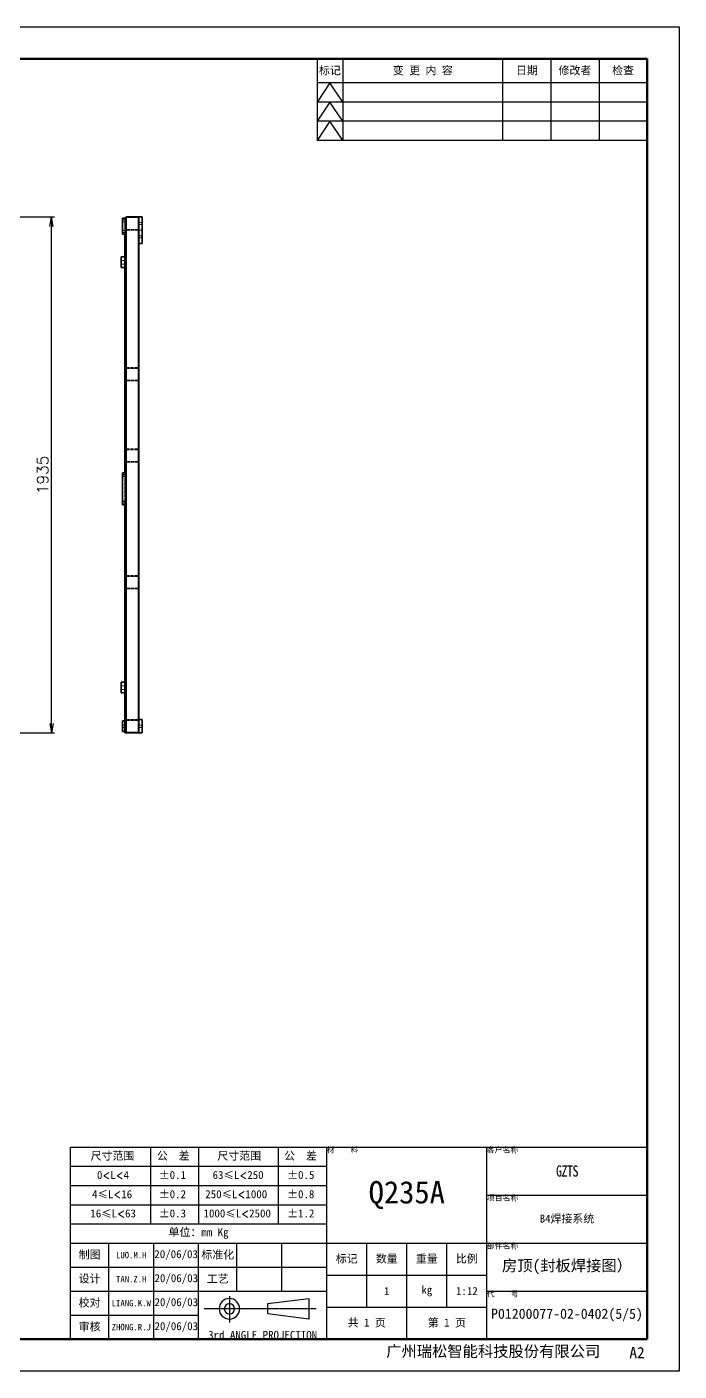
# Model space of a CAD drawing. Header units: millimetres. Extents: x -73083 to 81340, y -6859 to 6812.
# Drawn here: x 23629 to 26072, y -6850 to -1810 of the extents above; entities that cross this region are included whole.
import ezdxf

# ---------------------------------------------------------------- set-up
doc = ezdxf.new("R2010")
doc.units = ezdxf.units.MM
for name, pattern in [('AM_ISO02W050', [7.5, 6, -1.5]), ('CENTER-HOKUTO', [23, 20, -1, 1, -1]), ('DASHED', [15, 12, -3])]:
    doc.linetypes.add(name, pattern=pattern)
doc.layers.add('A3', color=7, linetype='Continuous', plot=False)
for name, color, linetype, lineweight in [('AM_HID', 1, 'AM_ISO02W050', 25), ('AM_VIS', 7, 'Continuous', 50), ('SOLID LINE', 7, 'Continuous', 30)]:
    doc.layers.add(name, color=color, linetype=linetype, lineweight=lineweight)
doc.layers.add('title_frame', color=7, linetype='Continuous')
doc.layers.add('word_dim', color=253, linetype='Continuous')
doc.styles.get("Standard").update_dxf_attribs({"font": 'romans.shx', "bigfont": 'bigfont.shx'})
doc.dimstyles.new('STANDARD1-12', dxfattribs={"dimscale": 12, "dimtxt": 3.5, "dimasz": 3, "dimexe": 1, "dimexo": 0, "dimgap": 1, "dimtad": 3, "dimdec": 1, "dimdsep": 46, "dimtxsty": 'Standard', "dimblk1": 'OPEN', "dimblk2": 'OPEN', "dimsah": 1, "dimcen": 0, "dimclrd": 256, "dimclre": 256, "dimclrt": 3, "dimadec": 0, "dimazin": 0, "dimtfac": 1, "dimtdec": 1, "dimtmove": 0, "dimatfit": 3, "dimldrblk": 'OPEN', "dimfxl": 0, "dimtolj": 1, "dimtzin": 0, "dimarcsym": 0})

# ---------------------------------------------------------------- blocks, each defined once
blk = doc.blocks.new('_Open')
at = {"color": 0, "lineweight": -2}
for p, q in [((-1, 0.17), (0, 0)), ((-1, -0.17), (0, 0)), ((0, 0), (-1, 0))]:
    blk.add_line(p, q, dxfattribs=at)
blk = doc.blocks.new('*D2471')
at = {"layer": 'DEFPOINTS', "color": 0, "linetype": 'Continuous', "ltscale": 2}
for p in [(23562.3, -2522.4), (23721.2, -2522.4), (23560.8, -4457.5)]:
    blk.add_point(p, dxfattribs=at)
at = {"layer": 'word_dim', "linetype": 'Continuous', "lineweight": -2, "ltscale": 2}
for p, q in [((23562.3, -2522.4), (23733.2, -2522.4)), ((23721.2, -4421.5), (23721.2, -2558.4)), ((23560.8, -4457.5), (23733.2, -4457.5))]:
    blk.add_line(p, q, dxfattribs=at)
at = {"layer": 'word_dim', "linetype": 'Continuous', "lineweight": -2, "ltscale": 2, "xscale": 36, "yscale": 36, "zscale": 36}
for p, rotation in [((23721.2, -2522.4), 90), ((23721.2, -4457.5), 270)]:
    blk.add_blockref('_Open', p, dxfattribs=dict(at, rotation=rotation))
at = {"layer": 'word_dim', "color": 3, "linetype": 'Continuous', "ltscale": 2, "insert": (23688.2, -3490), "char_height": 42, "attachment_point": 5, "rotation": 90}
blk.add_mtext('\\A1;1935', dxfattribs=at)

msp = doc.modelspace()

# ---------------------------------------------------------------- linework, layer by layer
at = {"layer": 'A3', "linetype": 'Continuous'}
msp.add_lwpolyline([(18944.1982, -1810.23226), (26072.1982, -1810.23226), (26072.1982, -6850.23226), (18944.1982, -6850.23226)], close=True, dxfattribs=at)
at = {"layer": 'AM_HID', "linetype": 'DASHED', "lineweight": 13, "ltscale": 0.3}
for p, q in [((23986.94733, -2534.13194), (23998.94733, -2534.13194)), ((23986.94733, -2540.77891), (23998.94733, -2540.77891)), ((23986.94807, -2534.13242), (23998.94807, -2534.13242)), ((23986.94807, -2540.7794), (23998.94807, -2540.7794)), ((23986.95441, -2534.13633), (23998.95441, -2534.13682)), ((23986.95441, -2540.7833), (23998.95441, -2540.78379)), ((23986.95466, -2534.13682), (23998.95466, -2534.13682)), ((23986.95466, -2540.78379), (23998.95466, -2540.78379)), ((23986.96003, -2534.14072), (23998.96003, -2534.14072)), ((23986.96003, -2540.7877), (23998.96003, -2540.7877)), ((23986.96052, -2534.14121), (23998.96052, -2534.14121)), ((23986.96052, -2540.78819), (23998.96052, -2540.78819)), ((23986.97907, -2534.14463), (23998.97907, -2534.14463)), ((23986.97907, -2540.7916), (23998.97907, -2540.7916)), ((23986.97956, -2534.14512), (23998.97956, -2534.14512)), ((23986.97956, -2540.79209), (23998.97956, -2540.79209)), ((23986.98347, -2534.14658), (23998.98347, -2534.14658)), ((23986.98347, -2540.79356), (23998.98347, -2540.79356)), ((23986.98395, -2534.14707), (23998.98395, -2534.14707)), ((23986.98395, -2540.79404), (23998.98395, -2540.79404)), ((24060.91706, -2543.27451), (24048.91706, -2543.27451)), ((24060.9173, -2543.27451), (24048.9173, -2543.27451)), ((24060.9173, -2551.65049), (24048.9173, -2551.65049)), ((24060.9173, -2551.65049), (24048.9173, -2551.65049)), ((24048.92243, -2543.25156), (24060.92243, -2543.25156)), ((24048.92243, -2551.62754), (24060.92243, -2551.62754)), ((24048.92267, -2543.25205), (24060.92267, -2543.25205)), ((24048.92267, -2551.62803), (24060.92267, -2551.62803)), ((24048.93268, -2543.27061), (24060.93268, -2543.27061)), ((24048.93268, -2551.64658), (24060.93268, -2551.64658)), ((24048.93293, -2543.27061), (24060.93293, -2543.27061)), ((24048.93293, -2551.64658), (24060.93293, -2551.64658)), ((24048.95417, -2543.26231), (24060.95417, -2543.26231)), ((24048.95417, -2551.63828), (24060.95417, -2551.63828)), ((24048.95441, -2543.26279), (24060.95441, -2543.26279)), ((24048.95441, -2551.63877), (24060.95441, -2551.63877)), ((23986.94733, -2574.13194), (23998.94733, -2574.13194)), ((23986.94733, -2580.77891), (23998.94733, -2580.77891)), ((23986.94782, -2574.13242), (23998.94782, -2574.13242)), ((23986.94782, -2580.7794), (23998.94782, -2580.7794)), ((23986.95417, -2574.13633), (23998.95417, -2574.13682)), ((23986.95417, -2580.7833), (23998.95417, -2580.78379)), ((23986.95417, -2580.78379), (23998.95417, -2580.78379)), ((23986.95441, -2574.13682), (23998.95441, -2574.13682)), ((23986.95954, -2574.14072), (23998.95954, -2574.14072)), ((23986.95954, -2580.7877), (23998.95954, -2580.7877)), ((23986.96027, -2574.14121), (23998.96027, -2574.14121)), ((23986.96027, -2580.78819), (23998.96027, -2580.78819)), ((23986.97858, -2574.14463), (23998.97858, -2574.14463)), ((23986.97858, -2580.7916), (23998.97858, -2580.7916)), ((23986.97932, -2574.14512), (23998.97932, -2574.14512)), ((23986.97932, -2580.79209), (23998.97932, -2580.79209)), ((23986.98298, -2574.14658), (23998.98298, -2574.14658)), ((23986.98298, -2580.79356), (23998.98298, -2580.79356)), ((23986.98371, -2574.14707), (23998.98371, -2574.14707)), ((23986.98371, -2580.79404), (23998.98371, -2580.79404)), ((24048.92243, -2593.25156), (24060.92243, -2593.25156)), ((24048.92243, -2601.62754), (24060.92243, -2601.62754)), ((24048.92267, -2593.25205), (24060.92267, -2593.25205)), ((24048.92267, -2601.62803), (24060.92267, -2601.62803)), ((24048.95417, -2593.26231), (24060.95417, -2593.26231)), ((24048.95417, -2601.63828), (24060.95417, -2601.63828)), ((24048.95441, -2593.26279), (24060.95441, -2593.26279)), ((24048.95441, -2601.63877), (24060.95441, -2601.63877)), ((23986.94147, -3489.1085), (23998.94147, -3489.1085)), ((23986.94147, -3495.75571), (23998.94147, -3495.75571)), ((23986.94196, -3489.10899), (23998.94196, -3489.10899)), ((23986.94196, -3495.75596), (23998.94196, -3495.75596)), ((23986.97761, -3482.4708), (23998.97761, -3482.47105)), ((23986.97761, -3489.14732), (23998.97761, -3489.14756)), ((23986.97761, -3495.79429), (23998.97761, -3495.79453)), ((23986.97809, -3489.14756), (23998.97809, -3489.14756)), ((23986.97809, -3495.79453), (23998.97809, -3495.79453)), ((23986.94147, -3589.1085), (23998.94147, -3589.1085)), ((23986.94147, -3595.75571), (23998.94147, -3595.75571)), ((23986.94196, -3589.10899), (23998.94196, -3589.10899)), ((23986.94196, -3595.75596), (23998.94196, -3595.75596)), ((23986.97712, -3589.14732), (23998.97712, -3589.14756)), ((23986.97712, -3595.79429), (23998.97712, -3595.79453)), ((23986.97736, -3589.14756), (23998.97736, -3589.14756)), ((23986.97736, -3595.79453), (23998.97736, -3595.79453)), ((23986.91071, -4428.26206), (23998.91071, -4428.26206)), ((23986.9112, -4428.26231), (23998.9112, -4428.26231)), ((23986.91584, -4428.26426), (23998.91584, -4428.26426)), ((23986.91633, -4428.2645), (23998.91633, -4428.2645)), ((23986.92121, -4428.26694), (23998.92121, -4428.26694)), ((23986.9217, -4428.26719), (23998.9217, -4428.26719)), ((24060.91633, -4428.26963), (24048.91633, -4428.26963)), ((24060.91706, -4428.26402), (24048.91706, -4428.26402)), ((24060.91706, -4428.26402), (24048.91706, -4428.26402)), ((24060.91999, -4428.275), (24048.91999, -4428.275)), ((24060.93659, -4428.26743), (24048.93659, -4428.26743)), ((24060.93659, -4428.26743), (24048.93659, -4428.26743)), ((23986.91071, -4436.63804), (23998.91071, -4436.63804)), ((23986.9112, -4436.63828), (23998.9112, -4436.63828)), ((23986.91584, -4436.64048), (23998.91584, -4436.64048)), ((23986.91633, -4436.64072), (23998.91633, -4436.64072)), ((23986.92121, -4436.64292), (23998.92121, -4436.64292)), ((23986.9217, -4436.64317), (23998.9217, -4436.64317)), ((24060.91608, -4436.64561), (24048.91608, -4436.64561)), ((24060.91706, -4436.63999), (24048.91706, -4436.63999)), ((24060.91706, -4436.63999), (24048.91706, -4436.64024)), ((24060.91999, -4436.65098), (24048.91999, -4436.65098)), ((24060.93659, -4436.64341), (24048.93659, -4436.64341)), ((24060.93659, -4436.64341), (24048.93659, -4436.64341))]:
    msp.add_line(p, q, dxfattribs=at)
at = {"layer": 'AM_HID', "linetype": 'DASHED', "lineweight": 13}
for p, q in [((23986.97858, -2587.46787), (23986.97907, -2527.46787)), ((23995.93024, -2587.45567), (23995.93024, -2527.4625)), ((23998.92194, -2527.45567), (23998.92219, -2568.43955)), ((23998.93024, -2587.45567), (23998.93024, -2527.4625)), ((23998.94709, -2587.45567), (23998.94733, -2527.45567)), ((23998.97858, -2587.46787), (23998.97907, -2527.46787)), ((24001.92194, -2526.43955), (24001.92219, -2568.43955)), ((24001.93122, -4454.45396), (24001.94343, -2525.45371)), ((24001.9361, -4457.46568), (24001.94831, -2522.46543)), ((24045.94343, -2525.4542), (24001.94343, -2525.45371)), ((24045.94343, -2569.4542), (24001.94343, -2569.4542)), ((24045.94782, -2569.46592), (24001.94782, -2569.46543)), ((24045.94831, -2522.46592), (24001.94831, -2522.46543)), ((24045.94831, -2525.46592), (24001.94831, -2525.46543)), ((24002.92194, -2525.43955), (24044.92194, -2525.43955)), ((24002.92219, -2569.43955), (24044.92219, -2569.43955)), ((24045.92194, -2526.43955), (24045.92219, -2568.43955)), ((24045.93122, -4454.4542), (24045.94343, -2525.4542)), ((24045.9361, -4457.46592), (24045.94831, -2522.46592)), ((24048.91706, -2525.07432), (24048.91706, -2572.4625)), ((24048.92194, -2526.43955), (24048.92219, -2568.43955)), ((24048.94343, -2525.4542), (24048.94269, -2622.44639)), ((24048.95417, -2622.45029), (24048.95417, -2522.45029)), ((24060.91706, -2522.4625), (24060.91706, -2572.4625)), ((23998.91462, -2572.45567), (23998.91462, -4407.45591)), ((24001.91462, -2572.45567), (24001.91462, -4407.45591)), ((24045.91462, -2572.45567), (24001.91462, -2572.45567)), ((24001.91462, -4407.45591), (24001.91462, -2572.45567)), ((24001.91462, -2572.45615), (24001.91462, -4407.45591)), ((24001.92145, -2572.46104), (24001.92145, -4407.46079)), ((24001.9217, -2572.46104), (24001.9217, -4407.46104)), ((24001.94343, -2572.4542), (24001.93171, -4407.45396)), ((24001.9361, -4407.46543), (24001.94758, -2572.46543)), ((24001.9444, -2572.45957), (24001.94269, -3087.45933)), ((24001.9444, -2572.45957), (24001.94294, -3087.45957)), ((24045.94343, -2572.4542), (24001.94343, -2572.4542)), ((24045.94758, -2572.46592), (24001.94758, -2572.46543)), ((24002.92219, -2572.43955), (24044.92219, -2572.43955)), ((24045.91462, -2572.45567), (24045.91462, -4407.45591)), ((24045.91462, -4407.45591), (24045.91462, -2572.45567)), ((24045.91462, -2572.45615), (24045.91462, -4407.45591)), ((24045.92145, -2572.46104), (24045.92145, -4407.46079)), ((24045.9217, -2572.46104), (24045.9217, -4407.46104)), ((24045.94343, -2572.4542), (24045.93171, -4407.45444)), ((24045.9361, -4407.46568), (24045.94758, -2572.46592)), ((24045.9444, -2572.45957), (24045.94269, -3087.45689)), ((24045.9444, -2572.46006), (24045.94294, -3087.45713)), ((24048.91462, -2572.45567), (24048.91462, -4407.45591)), ((23982.93342, -2672.46201), (23982.93317, -2712.46201)), ((23998.92316, -2672.45762), (23998.92292, -2712.45762)), ((24001.93171, -3087.45786), (24045.93171, -3087.45786)), ((24045.93171, -3090.45786), (24001.93171, -3090.45786)), ((24001.94269, -3087.45933), (24045.94269, -3087.45689)), ((24045.93171, -3134.45786), (24001.93171, -3134.45786)), ((24045.93171, -3137.45786), (24001.93171, -3137.45786)), ((24001.93268, -3392.4625), (24045.93268, -3392.4625)), ((24001.93268, -3395.4625), (24045.93268, -3395.4625)), ((24045.93268, -3439.4625), (24001.93268, -3439.4625)), ((24045.93268, -3442.4625), (24001.93268, -3442.4625)), ((23986.97761, -3482.4708), (23986.97712, -3602.43467)), ((23995.93, -3602.43198), (23995.93, -3482.43198)), ((23998.93, -3602.43198), (23998.93, -3482.43198)), ((23998.94147, -3482.43198), (23998.94147, -3602.43198)), ((23998.97761, -3482.47105), (23998.97712, -3602.47105)), ((24001.9322, -3867.45786), (24045.9322, -3867.45786)), ((24045.9322, -3870.45786), (24001.9322, -3870.45786)), ((24045.93195, -3914.45786), (24001.93195, -3914.45786)), ((24045.93195, -3917.45786), (24001.93195, -3917.45786)), ((24001.94001, -3917.45933), (24001.93854, -4407.45933)), ((24001.9405, -3917.45957), (24001.93879, -4407.45982)), ((24045.94001, -3917.45689), (24001.94001, -3917.45933)), ((24045.94001, -3917.45689), (24045.93854, -4407.45957)), ((24045.9405, -3917.45713), (24045.93879, -4407.46006)), ((23982.92292, -4267.46226), (23982.92267, -4307.46226)), ((23998.91267, -4267.45762), (23998.91218, -4307.45762)), ((23998.91071, -4412.44981), (23998.91071, -4452.44981)), ((23998.92609, -4454.45396), (23998.92658, -4410.4542)), ((24045.91462, -4407.45591), (24001.91462, -4407.45591)), ((24001.92609, -4454.4542), (24001.92658, -4410.4542)), ((24045.92658, -4407.45444), (24001.92658, -4407.4542)), ((24045.92658, -4410.45444), (24001.92658, -4410.4542)), ((24045.93171, -4407.45444), (24001.93171, -4407.45396)), ((24045.93171, -4410.45444), (24001.93171, -4410.45396)), ((24045.9361, -4407.46568), (24001.9361, -4407.46543)), ((24045.9361, -4410.46568), (24001.9361, -4410.46543)), ((24045.92609, -4454.45444), (24045.92658, -4410.45444)), ((24048.91633, -4407.45762), (24048.91608, -4454.74961)), ((24048.92609, -4454.45444), (24048.92658, -4410.45444)), ((24060.91633, -4407.45762), (24060.91608, -4457.45762)), ((24045.92609, -4454.45444), (24001.92609, -4454.4542)), ((24045.93122, -4454.4542), (24001.93122, -4454.45396)), ((24045.9361, -4454.46592), (24001.9361, -4454.46568))]:
    msp.add_line(p, q, dxfattribs=at)
at = {"layer": 'AM_HID', "linetype": 'DASHED', "lineweight": 13, "ltscale": 0.000876274}
for p, q in [((23998.95515, -2526.45078), (23998.92194, -2526.43955)), ((24001.95515, -2526.45078), (24001.92194, -2526.43955)), ((24044.95515, -2522.45078), (24044.92194, -2522.43955)), ((24044.95515, -2525.45078), (24044.92194, -2525.43955)), ((24045.95515, -2526.45078), (24045.92194, -2526.43955)), ((24048.95515, -2526.45078), (24048.92194, -2526.43955))]:
    msp.add_line(p, q, dxfattribs=at)
at = {"layer": 'AM_HID', "linetype": 'DASHED', "lineweight": 13, "ltscale": 0.000858949}
for p, q in [((23998.95466, -2568.45078), (23998.92219, -2568.43955)), ((24001.95466, -2568.45078), (24001.92219, -2568.43955)), ((24045.95466, -2568.45078), (24045.92219, -2568.43955)), ((24048.95466, -2568.45078), (24048.92219, -2568.43955))]:
    msp.add_line(p, q, dxfattribs=at)
at = {"layer": 'AM_HID', "linetype": 'DASHED', "lineweight": 13, "ltscale": 0.000476074}
for p, q in [((23998.96003, -2527.46787), (23998.97907, -2527.46787)), ((23998.95954, -2587.46787), (23998.97858, -2587.46787))]:
    msp.add_line(p, q, dxfattribs=at)
at = {"layer": 'AM_HID', "linetype": 'DASHED', "lineweight": 13, "ltscale": 0.000354004}
msp.add_line((24048.93122, -2522.4625), (24048.91706, -2522.4625), dxfattribs=at)
at = {"layer": 'AM_HID', "linetype": 'DASHED', "lineweight": 13, "ltscale": 0.299707}
for p, q in [((24048.93268, -2522.4586), (24060.92097, -2522.4586)), ((24048.93268, -2572.4586), (24060.92097, -2572.4586))]:
    msp.add_line(p, q, dxfattribs=at)
at = {"layer": 'AM_HID', "linetype": 'DASHED', "lineweight": 13, "ltscale": 0.074902}
msp.add_line((24048.93268, -2525.45469), (24048.93268, -2522.4586), dxfattribs=at)
at = {"layer": 'AM_HID', "linetype": 'DASHED', "lineweight": 13, "ltscale": 0.075}
for p, q in [((23998.91462, -2572.45567), (24001.91462, -2572.45567)), ((24045.91462, -2572.45567), (24048.91462, -2572.45567)), ((23995.9361, -2665.23154), (23998.9361, -2665.23154)), ((23995.9361, -2715.23154), (23998.9361, -2715.23154)), ((23995.94636, -2717.4625), (23998.94636, -2717.4625)), ((23995.9361, -3113.95786), (23998.9361, -3113.95786)), ((23995.9361, -3120.95786), (23998.9361, -3120.95786)), ((23995.93952, -3113.95933), (23998.93952, -3113.95933)), ((23995.93952, -3120.95933), (23998.93952, -3120.95933)), ((23995.94294, -3113.96104), (23998.94294, -3113.96104)), ((23995.94294, -3120.96104), (23998.94294, -3120.96104)), ((23995.94636, -3113.96275), (23998.94636, -3113.96275)), ((23995.94636, -3120.96275), (23998.94636, -3120.96275)), ((24001.94269, -3087.45933), (23998.94269, -3087.45933)), ((23998.93635, -3142.45786), (23995.93635, -3142.45786)), ((23995.9361, -3498.95786), (23998.9361, -3498.95786)), ((23995.9361, -3505.95786), (23998.9361, -3505.95786)), ((23995.94636, -3498.96275), (23998.94636, -3498.96275)), ((23995.94636, -3505.96275), (23998.94636, -3505.96275)), ((23998.93635, -3862.45786), (23995.93635, -3862.45786)), ((23995.93635, -3883.95786), (23998.93635, -3883.95786)), ((23995.93635, -3890.95786), (23998.93635, -3890.95786)), ((23995.93952, -3883.95933), (23998.93952, -3883.95933)), ((23995.93952, -3890.95933), (23998.93952, -3890.95933)), ((23995.94294, -3883.96104), (23998.94294, -3883.96104)), ((23995.94294, -3890.96104), (23998.94294, -3890.96104)), ((23995.94636, -3883.96275), (23998.94636, -3883.96275)), ((23995.94636, -3890.96275), (23998.94636, -3890.96275)), ((24001.94001, -3917.45933), (23998.94001, -3917.45933)), ((23995.9361, -4262.45737), (23998.9361, -4262.45737)), ((23995.9361, -4312.45737), (23998.9361, -4312.45737)), ((23995.93561, -4407.46519), (23998.93561, -4407.46519)), ((24045.91462, -4407.45591), (24048.91462, -4407.45591))]:
    msp.add_line(p, q, dxfattribs=at)
at = {"layer": 'AM_HID', "linetype": 'DASHED', "lineweight": 13, "ltscale": 0.00045166}
msp.add_line((24048.91462, -2572.45957), (24048.93268, -2572.45957), dxfattribs=at)
at = {"layer": 'AM_HID', "linetype": 'DASHED', "lineweight": 13, "ltscale": 0.000280762}
for p, q in [((23998.93513, -2665.23643), (23998.94636, -2665.23643)), ((23998.93317, -2712.4625), (23998.92194, -2712.4625)), ((23998.92292, -4267.4625), (23998.91169, -4267.4625)), ((23998.93513, -4262.46226), (23998.94636, -4262.46226)), ((23998.93513, -4312.46226), (23998.94636, -4312.46226))]:
    msp.add_line(p, q, dxfattribs=at)
at = {"layer": 'AM_HID', "linetype": 'DASHED', "lineweight": 13, "ltscale": 0.4}
for p, q in [((23982.92292, -2699.37461), (23998.92292, -2699.3751)), ((23982.92316, -2685.53965), (23998.92316, -2685.54014)), ((23982.93366, -2685.54502), (23998.93366, -2685.54502)), ((23982.93366, -2699.37998), (23998.93366, -2699.37998)), ((23982.91267, -4280.53989), (23998.91267, -4280.54014)), ((23982.92316, -4280.54478), (23998.92316, -4280.54502)), ((23982.91267, -4294.37485), (23998.91267, -4294.3751)), ((23982.92292, -4294.37974), (23998.92292, -4294.37998))]:
    msp.add_line(p, q, dxfattribs=at)
at = {"layer": 'AM_HID', "linetype": 'DASHED', "lineweight": 13, "ltscale": 0.07486}
for p, q in [((23998.92316, -2672.45762), (23995.92878, -2672.45713)), ((24045.94001, -3917.45689), (24048.93439, -3917.45664))]:
    msp.add_line(p, q, dxfattribs=at)
at = {"layer": 'AM_HID', "linetype": 'DASHED', "lineweight": 13, "ltscale": 0.074854}
msp.add_line((23998.92292, -2712.45762), (23995.92878, -2712.45713), dxfattribs=at)
at = {"layer": 'AM_HID', "linetype": 'DASHED', "lineweight": 13, "ltscale": 0.000286865}
for p, q in [((23998.93342, -2672.4625), (23998.92194, -2672.4625)), ((23998.92267, -4307.4625), (23998.9112, -4307.4625))]:
    msp.add_line(p, q, dxfattribs=at)
at = {"layer": 'AM_HID', "linetype": 'DASHED', "lineweight": 13, "ltscale": 0.074915}
msp.add_line((24045.94269, -3087.45689), (24048.93928, -3087.45664), dxfattribs=at)
at = {"layer": 'AM_HID', "linetype": 'DASHED', "lineweight": 13, "ltscale": 0.000634766}
for p, q in [((23998.92731, -3477.47324), (23998.9527, -3477.47324)), ((23998.92731, -3607.47324), (23998.9527, -3607.47324))]:
    msp.add_line(p, q, dxfattribs=at)
at = {"layer": 'AM_HID', "linetype": 'DASHED', "lineweight": 13, "ltscale": 0.076245}
msp.add_line((23995.92731, -3602.47105), (23998.97712, -3602.47105), dxfattribs=at)
at = {"layer": 'AM_HID', "linetype": 'DASHED', "lineweight": 13, "ltscale": 0.074597}
msp.add_line((23998.91267, -4267.45762), (23995.92878, -4267.45737), dxfattribs=at)
at = {"layer": 'AM_HID', "linetype": 'DASHED', "lineweight": 13, "ltscale": 0.074585}
msp.add_line((23998.91218, -4307.45762), (23995.92878, -4307.45737), dxfattribs=at)
at = {"layer": 'AM_HID', "linetype": 'DASHED', "lineweight": 13, "ltscale": 0.074548}
for p, q in [((23998.91071, -4412.44981), (23995.92878, -4412.44981)), ((23998.91071, -4452.44981), (23995.92878, -4452.44981))]:
    msp.add_line(p, q, dxfattribs=at)
at = {"layer": 'AM_HID', "linetype": 'DASHED', "lineweight": 13, "ltscale": 0.000378418}
msp.add_line((23998.91462, -4407.45591), (23998.92976, -4407.45591), dxfattribs=at)
at = {"layer": 'AM_HID', "linetype": 'DASHED', "lineweight": 13, "ltscale": 0.003315}
msp.add_line((23998.92951, -4410.32163), (23998.92658, -4410.4542), dxfattribs=at)
at = {"layer": 'AM_HID', "linetype": 'DASHED', "lineweight": 13, "ltscale": 0.074573}
msp.add_line((23998.93171, -4407.45591), (24001.91462, -4407.45591), dxfattribs=at)
at = {"layer": 'AM_HID', "linetype": 'DASHED', "lineweight": 13, "ltscale": 0.000469971}
msp.add_line((24048.91633, -4407.45762), (24048.93513, -4407.45762), dxfattribs=at)
at = {"layer": 'AM_HID', "linetype": 'DASHED', "lineweight": 13, "ltscale": 0.00362}
msp.add_line((23998.92609, -4454.45396), (23998.92951, -4454.59873), dxfattribs=at)
at = {"layer": 'AM_HID', "linetype": 'DASHED', "lineweight": 13, "ltscale": 0.000652648}
msp.add_line((24045.92585, -4457.45444), (24045.94953, -4457.46543), dxfattribs=at)
at = {"layer": 'AM_HID', "linetype": 'DASHED', "lineweight": 13, "ltscale": 0.000647117}
msp.add_line((24045.94953, -4454.46543), (24045.92609, -4454.45444), dxfattribs=at)
at = {"layer": 'AM_HID', "linetype": 'DASHED', "lineweight": 13}
for centre, radius, start, end in [((24002.93854, -2568.44541), 4, 179.92164908, 269.76770959), ((24001.94343, -2569.4542), 3.00003, 179.99997769, 269.99947157), ((24001.94782, -2569.46543), 2.99998, 179.99939029, 269.99974478), ((24001.94831, -2525.46543), 3.00002, 89.99962001, 179.99913074), ((24002.93854, -2526.44541), 4, 95.10030966, 173.9965556), ((24002.93854, -2568.44541), 1, 179.69005102, 269.06546369), ((24002.93854, -2526.44541), 1, 90.94536899, 179.68356234), ((24044.93854, -2526.44541), 1, 0.32720155, 90.94525287), ((24044.93854, -2568.44541), 1, 269.06557981, 0.32019921), ((24044.93854, -2568.44541), 4, 269.76770959, 0.07911858), ((24044.93854, -2526.44541), 4, 0.08082785, 85.34160858), ((24045.94343, -2569.4542), 2.99999, 269.99973112, 0.00007892), ((24045.94782, -2569.46592), 3.00002, 269.99962184, 359.99913411), ((24045.94831, -2525.46592), 2.99997, 41.5219494, 89.99979077), ((24045.94831, -2525.46592), 2.99997, 359.99930002, 8.30829589), ((24045.94343, -2525.4542), 3.00002, 359.99998378, 6.81925788), ((24001.93171, -3090.45786), 3, 89.99981809, 179.99981376), ((24045.93171, -3090.45786), 3, 359.99981902, 89.99981809), ((24001.93171, -3134.45786), 3, 179.99981376, 269.99981991), ((24045.93171, -3134.45786), 3, 269.99981991, 359.99981902), ((24001.93268, -3395.4625), 3, 90.0000025, 176.63762582), ((24045.93268, -3395.4625), 3, 0.0000016, 90.0000025), ((24001.93268, -3439.4625), 3, 183.27087696, 270.00000433), ((24045.93268, -3439.4625), 3, 270.00000433, 0.0000016), ((24001.9322, -3870.45786), 3, 89.99981809, 179.99981376), ((24045.9322, -3870.45786), 3, 359.99981902, 89.99981809), ((24001.93195, -3914.45786), 3, 179.99981376, 269.99981991), ((24045.93195, -3914.45786), 3, 269.99981991, 359.99981902), ((24001.93171, -4410.4542), 3.00002, 89.99968832, 179.9990761), ((24001.9361, -4410.46543), 2.99998, 89.99966099, 180.00013159), ((24001.93806, -4410.45957), 3, 90.21781724, 176.64658703), ((24045.93806, -4410.45982), 3, 0.10345101, 90.21781724), ((24045.93171, -4410.4542), 2.99997, 359.99932926, 89.99981809), ((24045.9361, -4410.46568), 3.00003, 0.0000321, 89.99940145), ((24001.9361, -4454.46543), 3.00001, 179.99995037, 222.29901501), ((24045.9361, -4454.46592), 3.00002, 353.05529929, 359.99997922)]:
    msp.add_arc(centre, radius, start, end, dxfattribs=at)
at = {"layer": 'AM_VIS', "linetype": 'Continuous'}
for p, q in [((19244.1982, -1930.23226), (25952.1982, -1930.23226)), ((25952.1982, -1930.23226), (25952.1982, -6730.23226)), ((19244.1982, -6730.23226), (25952.1982, -6730.23226))]:
    msp.add_line(p, q, dxfattribs=at)
at = {"layer": 'AM_VIS', "lineweight": 35}
for p, q in [((23986.94709, -2587.45567), (23986.94733, -2527.45567)), ((23998.94343, -2525.45371), (23998.93122, -4454.45396)), ((24045.94343, -2522.4542), (24001.94343, -2522.45371)), ((24002.92194, -2522.43955), (24044.92194, -2522.43955)), ((24048.92194, -2622.44639), (24048.9217, -2522.44639)), ((24060.92194, -2622.44639), (24060.9217, -2522.44639)), ((24060.93268, -2572.4586), (24060.93268, -2522.4586)), ((24060.95417, -2622.45029), (24060.95417, -2522.45029)), ((23995.92951, -3477.46226), (23995.92951, -2592.4625)), ((23998.92951, -3477.46226), (23998.92951, -2592.4625)), ((24048.94269, -2622.44639), (24048.93122, -4454.4542)), ((23982.92316, -2672.45713), (23982.92292, -2712.45713)), ((23986.94147, -3482.43198), (23986.94147, -3602.43198)), ((23995.92976, -4457.46226), (23995.92951, -3607.46226)), ((23998.92976, -4457.46226), (23998.92951, -3607.46226)), ((23982.91267, -4267.45737), (23982.91218, -4307.45737)), ((23986.91071, -4412.44981), (23986.91071, -4452.44981)), ((24048.93561, -4407.45542), (24048.93586, -4457.45542)), ((24060.93561, -4407.45542), (24060.93586, -4457.45542)), ((24045.92585, -4457.45444), (24001.92585, -4457.4542)), ((24045.93122, -4457.4542), (24001.93122, -4457.45396)), ((24045.9361, -4457.46592), (24001.9361, -4457.46568))]:
    msp.add_line(p, q, dxfattribs=at)
at = {"layer": 'AM_VIS', "lineweight": 35, "ltscale": 0.3}
for p, q in [((23986.94733, -2527.45567), (23998.94733, -2527.45567)), ((24048.9217, -2522.44639), (24060.9217, -2522.44639)), ((23986.94709, -2587.45567), (23998.94709, -2587.45567)), ((24048.92194, -2622.44639), (24060.92194, -2622.44639)), ((23986.94147, -3482.43198), (23998.94147, -3482.43198)), ((23986.94147, -3602.43198), (23998.94147, -3602.43198)), ((24060.93561, -4407.45542), (24048.93561, -4407.45542)), ((24060.93586, -4457.45542), (24048.93586, -4457.45542))]:
    msp.add_line(p, q, dxfattribs=at)
at = {"layer": 'AM_VIS', "lineweight": 35, "ltscale": 0.025403}
msp.add_line((23998.92194, -2526.43955), (23998.92194, -2527.45567), dxfattribs=at)
at = {"layer": 'AM_VIS', "lineweight": 13}
for p, q in [((24001.94343, -2522.45371), (24001.93122, -4457.45396)), ((24045.94343, -2522.4542), (24045.93122, -4457.4542))]:
    msp.add_line(p, q, dxfattribs=at)
at = {"layer": 'AM_VIS', "lineweight": 35, "ltscale": 0.065295}
msp.add_line((24048.91706, -2522.4625), (24048.91706, -2525.07432), dxfattribs=at)
at = {"layer": 'AM_VIS', "lineweight": 35, "ltscale": 0.000292969}
for p, q in [((24060.92097, -2522.4586), (24060.93268, -2522.4586)), ((24060.92097, -2572.4586), (24060.93268, -2572.4586))]:
    msp.add_line(p, q, dxfattribs=at)
at = {"layer": 'AM_VIS', "lineweight": 35, "ltscale": 0.00057373}
msp.add_line((24060.93122, -2522.45029), (24060.95417, -2522.45029), dxfattribs=at)
at = {"layer": 'AM_VIS', "lineweight": 35, "ltscale": 0.075}
for p, q in [((23995.92951, -2592.4625), (23998.92951, -2592.4625)), ((23995.92951, -3477.46226), (23998.92951, -3477.46226)), ((23995.92951, -3607.46226), (23998.92951, -3607.46226)), ((23998.92976, -4457.46226), (23995.92976, -4457.46226))]:
    msp.add_line(p, q, dxfattribs=at)
at = {"layer": 'AM_VIS', "lineweight": 35, "ltscale": 0.125171}
for p, q in [((23995.93024, -2592.4625), (23995.93024, -2587.45567)), ((23998.93024, -2592.4625), (23998.93024, -2587.45567))]:
    msp.add_line(p, q, dxfattribs=at)
at = {"layer": 'AM_VIS', "lineweight": 35, "ltscale": 0.000854492}
msp.add_line((24060.91999, -2622.45029), (24060.95417, -2622.45029), dxfattribs=at)
at = {"layer": 'AM_VIS', "lineweight": 35, "ltscale": 0.325146}
msp.add_line((23995.92878, -2712.45713), (23982.92292, -2712.45713), dxfattribs=at)
at = {"layer": 'AM_VIS', "lineweight": 35, "ltscale": 0.32514}
msp.add_line((23995.92878, -2672.45713), (23982.92316, -2672.45713), dxfattribs=at)
at = {"layer": 'AM_VIS', "lineweight": 35, "ltscale": 8.54492e-05}
msp.add_line((24048.93928, -3087.45664), (24048.94269, -3087.45664), dxfattribs=at)
at = {"layer": 'AM_VIS', "lineweight": 35, "ltscale": 0.124237}
for p, q in [((23995.93, -3482.43198), (23995.93, -3477.4625)), ((23998.93, -3482.43198), (23998.93, -3477.4625))]:
    msp.add_line(p, q, dxfattribs=at)
at = {"layer": 'AM_VIS', "lineweight": 35, "ltscale": 0.00090332}
msp.add_line((23986.97712, -3602.43467), (23986.97712, -3602.4708), dxfattribs=at)
at = {"layer": 'AM_VIS', "lineweight": 35, "ltscale": 0.223755}
msp.add_line((23986.97712, -3602.4708), (23995.92731, -3602.47105), dxfattribs=at)
at = {"layer": 'AM_VIS', "lineweight": 35, "ltscale": 0.125763}
for p, q in [((23995.93, -3607.4625), (23995.93, -3602.43198)), ((23998.93, -3607.4625), (23998.93, -3602.43198))]:
    msp.add_line(p, q, dxfattribs=at)
at = {"layer": 'AM_VIS', "lineweight": 35, "ltscale": 0.000140381}
msp.add_line((24048.93439, -3917.45664), (24048.94001, -3917.45664), dxfattribs=at)
at = {"layer": 'AM_VIS', "lineweight": 35, "ltscale": 0.325403}
msp.add_line((23995.92878, -4267.45737), (23982.91267, -4267.45737), dxfattribs=at)
at = {"layer": 'AM_VIS', "lineweight": 35, "ltscale": 0.325415}
msp.add_line((23995.92878, -4307.45737), (23982.91218, -4307.45737), dxfattribs=at)
at = {"layer": 'AM_VIS', "lineweight": 35, "ltscale": 0.225452}
for p, q in [((23995.92878, -4412.44981), (23986.91071, -4412.44981)), ((23995.92878, -4452.44981), (23986.91071, -4452.44981))]:
    msp.add_line(p, q, dxfattribs=at)
at = {"layer": 'AM_VIS', "lineweight": 35, "ltscale": 0.0009534}
msp.add_line((23998.93146, -4410.28355), (23998.92951, -4410.32163), dxfattribs=at)
at = {"layer": 'AM_VIS', "lineweight": 35, "ltscale": 4.88281e-05}
msp.add_line((23998.92976, -4407.45591), (23998.93171, -4407.45591), dxfattribs=at)
at = {"layer": 'AM_VIS', "lineweight": 35, "ltscale": 0.0677}
msp.add_line((24048.91608, -4454.74961), (24048.91608, -4457.45762), dxfattribs=at)
at = {"layer": 'AM_VIS', "lineweight": 35, "ltscale": 0.000476074}
msp.add_line((24048.91608, -4457.45762), (24048.93513, -4457.45762), dxfattribs=at)
at = {"layer": 'AM_VIS', "lineweight": 35}
for centre, radius, start, end in [((24001.94343, -2525.45371), 2.99999, 89.99972247, 180.00007695), ((24002.93854, -2526.44541), 4, 90.23772041, 95.10030966), ((24044.93854, -2526.44541), 4, 85.34160858, 90.23772041), ((24045.94343, -2525.4542), 3.00002, 6.81921989, 89.99949024), ((24045.94831, -2525.46592), 2.99994, 8.30822162, 41.52224651), ((24001.93268, -3395.4625), 3, 176.63762582, 179.99999499), ((24001.93268, -3439.4625), 3, 179.99999499, 183.27087696), ((24001.93122, -4454.45396), 2.99997, 179.99933565, 269.99981308), ((24001.93781, -4454.45957), 3, 182.64643375, 269.77505205), ((24001.9361, -4454.46568), 3, 222.29863252, 269.99964233), ((24045.93781, -4454.45982), 3, 269.77505205, 0.10579934), ((24045.93122, -4454.4542), 3.00002, 269.99968331, 359.99907966), ((24045.9361, -4454.46592), 2.99998, 269.9996355, 353.05541498)]:
    msp.add_arc(centre, radius, start, end, dxfattribs=at)
msp.add_ellipse((24002.91755, -2526.43955), major_axis=(-0.13477, -3.99561), ratio=0.9994822215, start_param=4.6422565173, end_param=4.7461282732, dxfattribs=at)
at = {"layer": 'title_frame', "linetype": 'Continuous'}
for p, q in [((24716.1982, -1930.23226), (24716.1982, -2236.23226)), ((24812.1982, -1930.23226), (24812.1982, -2236.23226)), ((25412.1982, -2236.23226), (25412.1982, -1930.23226)), ((25592.1982, -1930.23226), (25592.1982, -2236.23226)), ((25772.1982, -1930.23226), (25772.1982, -2236.23226)), ((25952.1982, -2020.23226), (24716.1982, -2020.23226)), ((24764.1982, -2020.23226), (24716.1982, -2092.23226)), ((24812.1982, -2092.23226), (24764.1982, -2020.23226)), ((25952.1982, -2092.23226), (24716.1982, -2092.23226)), ((24764.1982, -2092.23226), (24716.1982, -2164.23226)), ((24812.1982, -2164.23226), (24764.1982, -2092.23226)), ((25952.1982, -2164.23226), (24716.1982, -2164.23226)), ((24764.1982, -2164.23226), (24716.1982, -2236.23226)), ((24812.1982, -2236.23226), (24764.1982, -2164.23226)), ((25952.1982, -2236.23226), (24716.1982, -2236.23226)), ((23792.1982, -6010.23226), (25952.1982, -6010.23226)), ((23792.1982, -6730.23226), (23792.1982, -6010.23226)), ((24092.1982, -6010.23226), (24092.1982, -6298.23226)), ((24272.1982, -6010.23226), (24272.1982, -6298.23226)), ((24572.1982, -6298.23226), (24572.1982, -6010.23226)), ((24752.1982, -6730.23226), (24752.1982, -6010.23226)), ((25352.1982, -6730.23226), (25352.1982, -6010.23226)), ((25952.1982, -6730.23226), (25952.1982, -6010.23226)), ((23792.1982, -6082.23226), (24752.1982, -6082.23226)), ((23792.1982, -6154.23226), (24752.1982, -6154.23226)), ((25352.1982, -6190.23226), (25952.1982, -6190.23226)), ((23792.1982, -6226.23226), (24752.1982, -6226.23226)), ((23792.1982, -6298.23226), (24752.1982, -6298.23226)), ((23792.1982, -6370.23226), (25952.1982, -6370.23226)), ((23936.1982, -6730.23226), (23936.1982, -6370.23226)), ((24104.1982, -6730.23226), (24104.1982, -6370.23226)), ((24104.1982, -6730.23226), (24104.1982, -6370.23226)), ((24104.1982, -6730.23226), (24104.1982, -6370.23226)), ((24272.1982, -6730.23226), (24272.1982, -6370.23226)), ((24416.1982, -6550.23226), (24416.1982, -6370.23226)), ((24584.1982, -6550.23226), (24584.1982, -6370.23226)), ((24902.1982, -6610.23226), (24902.1982, -6370.23226)), ((25052.1982, -6730.23226), (25052.1982, -6370.23226)), ((25202.1982, -6610.23226), (25202.1982, -6370.23226)), ((23792.1982, -6460.23226), (24752.1982, -6460.23226)), ((24752.1982, -6490.23226), (25352.1982, -6490.23226)), ((23792.1982, -6550.23226), (24752.1982, -6550.23226)), ((25352.1982, -6550.23226), (25952.1982, -6550.23226)), ((23792.1982, -6640.23226), (24272.1982, -6640.23226)), ((24752.1982, -6610.23226), (25352.1982, -6610.23226)), ((23792.1982, -6730.23226), (25952.1982, -6730.23226)), ((23792.1982, -6730.23226), (25952.1982, -6730.23226))]:
    msp.add_line(p, q, dxfattribs=at)
at = {"layer": 'title_frame', "color": 2, "linetype": 'CENTER-HOKUTO'}
for p, q in [((24387.81202, -6569.21123), (24387.81202, -6668.43683)), ((24713.07922, -6616.44323), (24292.98322, -6616.44323))]:
    msp.add_line(p, q, dxfattribs=at)
at = {"layer": 'title_frame', "color": 3, "linetype": 'Continuous'}
for p, q in [((24531.81202, -6597.24323), (24685.41202, -6578.04323)), ((24531.81202, -6635.64323), (24531.81202, -6597.24323)), ((24685.41202, -6578.04323), (24685.41202, -6654.84323)), ((24685.41202, -6654.84323), (24531.81202, -6635.64323))]:
    msp.add_line(p, q, dxfattribs=at)
for radius in [38.4, 19.2]:
    msp.add_arc((24387.81202, -6616.44323), radius, 0, 359.98938268, dxfattribs=at)

# ---------------------------------------------------------------- texts
at = {"layer": 'SOLID LINE', "ltscale": 0.5}
for s, insert, char_height, width, attachment_point in [('\\pt180;{\\fSimHei|b0|i0|c134|p2;\\C3;标记}', (24764.1982, -1975.23226), 30, 96, 5), ('\\pt180;{\\fSimHei|b0|i0|c134|p2;\\C3;变 更 内 容}', (25112.1982, -1975.23226), 30, 600, 5), ('\\pt180;{\\fSimHei|b0|i0|c134|p2;\\C3;日期}', (25502.1982, -1975.23226), 30, 180, 5), ('\\pt180;{\\fSimHei|b0|i0|c134|p2;\\C3;修改者}', (25682.1982, -1975.23226), 30, 180, 5), ('\\pt180;{\\fSimHei|b0|i0|c134|p2;\\C3;检查}', (25862.1982, -1975.23226), 30, 180, 5), ('\\pt180;{\\fSimHei|b0|i0|c134|p2;\\C3;尺寸范围}', (23868.03775, -6027.88501), 30, 543.6182261, 1), ('\\pt180;{\\fSimHei|b0|i0|c134|p2;\\C3;公  差}', (24115.88264, -6027.88501), 30, 543.6182261, 1), ('\\pt180;{\\fSimHei|b0|i0|c134|p2;\\C3;尺寸范围}', (24342.60718, -6027.88501), 30, 543.6182261, 1), ('\\pt180;{\\fSimHei|b0|i0|c134|p2;\\C3;公  差}', (24592.67093, -6027.88501), 30, 543.6182261, 1), ('{\\fSimHei|b0|i0|c134|p2;\\C3;材    料}', (24752.1982, -6010.23226), 21, 600, 1), ('\\pt126;{\\fSimHei|b0|i0|c134|p2;\\C3;客户名称}', (25352.1982, -6010.23226), 21, 600, 1), ('\\pt180;{\\fSimHei|b0|i0|c134|p2;\\C3;%%P0.1}', (24123.18629, -6099.88501), 30, 543.6182261, 1), ('\\pt180;{\\fSimHei|b0|i0|c134|p2;\\C3;%%P0.5}', (24604.0302, -6099.88501), 30, 543.6182261, 1), ('{\\fSimHei|b0|i0|c134|p2;\\W0.8;\\T0.9;\\C3;GZTS}', (25652.1982, -6100.23226), 42, 600, 5), ('\\pt180;{\\fSimHei|b0|i0|c134|p2;\\C3;0\\Fromans,bigfont|c134;\\H0.9583x;<\\fSimHei|b0|i0|c134|p2;\\H1.044x;L\\Fromans,bigfont|c134;\\H0.9583x;<\\fSimHei|b0|i0|c134|p2;\\H1.044x;4}', (23891.56458, -6099.88501), 30, 543.6182261, 1), ('\\pt180;{\\fSimHei|b0|i0|c134|p2;\\C3;63\\H0.9583x;≤\\H1.044x;L\\Fromans,bigfont|c134;\\H0.9579x;<\\fSimHei|b0|i0|c134|p2;\\H1.044x;250}', (24324.80237, -6099.88501), 30, 543.6182261, 1), ('\\pt504;{\\fSimHei|b0|i0|c134|p2;\\C3;Q235A}', (25052.1982, -6190.23226), 84, 600, 5), ('\\pt180;{\\fSimHei|b0|i0|c134|p2;\\C3;4\\H0.9583x;≤\\H1.043x;L\\Fromans,bigfont|c134;\\H0.9588x;<\\fSimHei|b0|i0|c134|p2;\\H1.043x;16}', (23873.15638, -6171.88501), 30, 543.6182261, 1), ('\\pt180;{\\fSimHei|b0|i0|c134|p2;\\C3;%%P0.2}', (24123.18629, -6171.88501), 30, 543.6182261, 1), ('\\pt180;{\\fSimHei|b0|i0|c134|p2;\\C3;250\\H0.9583x;≤\\H1.044x;L\\Fromans,bigfont|c134;\\H0.9579x;<\\fSimHei|b0|i0|c134|p2;\\H1.044x;1000}', (24297.41069, -6171.88501), 30, 543.6182261, 1), ('\\pt180;{\\fSimHei|b0|i0|c134|p2;\\C3;%%P0.8}', (24604.0302, -6171.88501), 30, 543.6182261, 1), ('\\pt126;{\\fSimHei|b0|i0|c134|p2;\\C3;项目名称}', (25352.1982, -6190.23226), 21, 600, 1), ('\\pt180;{\\fSimHei|b0|i0|c134|p2;\\C3;16\\H0.9583x;≤\\H1.044x;L\\Fromans,bigfont|c134;\\H0.9579x;<\\fSimHei|b0|i0|c134|p2;\\H1.044x;63}', (23866.9758, -6243.88501), 30, 543.6182261, 1), ('\\pt180;{\\fSimHei|b0|i0|c134|p2;\\C3;%%P0.3}', (24123.18629, -6243.88501), 30, 543.6182261, 1), ('\\pt180;{\\fSimHei|b0|i0|c134|p2;\\C3;%%P1.2}', (24604.0302, -6243.88501), 30, 543.6182261, 1), ('{\\fSimHei|b0|i0|c134|p2;\\C3;B4焊接系统}', (25652.1982, -6280.23226), 30, 600, 5), ('\\pt180;{\\fSimHei|b0|i0|c134|p2;\\C3;单位：mm Kg}', (24272.1982, -6334.23226), 30, 960, 5), ('\\pt180;{\\fSimHei|b0|i0|c134|p2;\\C3;制图}', (23864.1982, -6415.23226), 30, 144, 5), ('\\pt60;{\\fSimHei|b0|i0|c134|p2;\\C3;20/06/03}', (24188.1982, -6415.23226), 30, 168, 5), ('\\pt180;{\\fSimHei|b0|i0|c134|p2;\\C3;标准化}', (24344.1982, -6415.23226), 30, 144, 5), ('\\pt126;{\\fSimHei|b0|i0|c134|p2;\\C3;部件名称}', (25352.1982, -6370.23226), 21, 600, 1), ('\\pt288;{\\fSimHei|b0|i0|c134|p2;\\H0.8x;\\C3;LUO.M.H}', (24020.1982, -6415.23226), 30, 168, 5), ('\\pt180;{\\fSimHei|b0|i0|c134|p2;\\C3;标记}', (24827.1982, -6430.23226), 30, 150, 5), ('\\pt180;{\\fSimHei|b0|i0|c134|p2;\\C3;数量}', (24977.1982, -6430.23226), 30, 150, 5), ('\\pt180;{\\fSimHei|b0|i0|c134|p2;\\C3;重量}', (25127.1982, -6430.23226), 30, 150, 5), ('\\pt180;{\\fSimHei|b0|i0|c134|p2;\\C3;比例}', (25277.1982, -6430.23226), 30, 150, 5), ('{\\fSimHei|b0|i0|c134|p2;\\C3;房顶(封板焊接图）}', (25652.1982, -6460.23226), 42, 600, 5), ('\\pt180;{\\fSimHei|b0|i0|c134|p2;\\C3;设计}', (23864.1982, -6505.23226), 30, 144, 5), ('\\pt288;{\\fSimHei|b0|i0|c134|p2;\\H0.8x;\\C3;TAN.Z.H}', (24020.1982, -6505.23226), 30, 168, 5), ('\\pt60;{\\fSimHei|b0|i0|c134|p2;\\C3;20/06/03}', (24188.80583, -6505.23226), 30, 166.784743, 5), ('\\pt180;{\\fSimHei|b0|i0|c134|p2;\\C3;工艺}', (24344.1982, -6505.23226), 30, 144, 5), ('\\pt180;{\\fSimHei|b0|i0|c134|p2;\\C3;1}', (24977.1982, -6550.23226), 30, 150, 5), ('\\pt180;{\\fSimHei|b0|i0|c134|p2;\\C3;kg}', (25127.1982, -6550.23226), 30, 150, 5), ('\\pt180;{\\fSimHei|b0|i0|c134|p2;\\C3;1:12}', (25277.1982, -6550.23226), 30, 150, 5), ('\\pt126;{\\fSimHei|b0|i0|c134|p2;\\C3;代    号}', (25352.1982, -6550.23226), 21, 600, 1), ('\\pt180;{\\fSimHei|b0|i0|c134|p2;\\C3;校对}', (23864.1982, -6595.23226), 30, 144, 5), ('\\pt288;{\\fSimHei|b0|i0|c134|p2;\\H0.8x;\\C3;LIANG.K.W}', (24020.1982, -6595.23226), 30, 168, 5), ('\\pt60;{\\fSimHei|b0|i0|c134|p2;\\C3;20/06/03}', (24188.80583, -6595.23226), 30, 166.784743, 5), ('\\pt180;{\\fSimHei|b0|i0|c134|p2;\\C3;共 1 页}', (24902.1982, -6670.23226), 30, 300, 5), ('\\pt180;{\\fSimHei|b0|i0|c134|p2;\\C3;第 1 页}', (25202.1982, -6670.23226), 30, 300, 5), ('{\\fSimHei|b0|i0|c134|p2;\\C3;P01200077-02-0402(5/5)}', (25652.1982, -6640.23226), 38, 600, 5), ('\\pt180;{\\fSimHei|b0|i0|c134|p2;\\C3;审核}', (23864.1982, -6685.23226), 30, 144, 5), ('\\pt288;{\\fSimHei|b0|i0|c134|p2;\\H0.8x;\\C3;ZHONG.R.J}', (24020.1982, -6685.23226), 30, 168, 5), ('\\pt60;{\\fSimHei|b0|i0|c134|p2;\\C3;20/06/03}', (24188.80583, -6685.23226), 30, 166.784743, 5), ('{\\fSimHei|b0|i0|c134|p2;\\C3;3rd ANGLE PROJECTION}', (24512.1982, -6730.23226), 30, 480, 8), ('\\pt180;{\\fSimHei|b0|i0|c134|p2;\\C3;广州瑞松智能科技股份有限公司}', (24974.94653, -6754.90174), 42, 942.7416977, 1), ('\\pt252;{\\fSimHei|b0|i0|c134|p2;\\C3;A2}', (25886.06464, -6759.72749), 42, 942.7416977, 1)]:
    msp.add_mtext(s, dxfattribs=dict(at, insert=insert, char_height=char_height, width=width, attachment_point=attachment_point))
at = {"layer": 'SOLID LINE', "ltscale": 0.5, "insert": (24290.82632, -6243.88501), "char_height": 30, "width": 543.6182261, "attachment_point": 1, "line_spacing_factor": 0.72}
msp.add_mtext('\\pt180;{\\fSimHei|b0|i0|c134|p2;\\C3;1000\\H0.9583x;≤\\H1.044x;L\\Fromans,bigfont|c134;\\H0.9579x;<\\fSimHei|b0|i0|c134|p2;\\H1.044x;2500}', dxfattribs=at)

# ---------------------------------------------------------------- dimensions: what is measured, and where the dimension line sits
at = {"layer": 'word_dim', "linetype": 'Continuous', "ltscale": 2}
dim = msp.add_linear_dim(base=(23721.22206, -2522.44639), p1=(23560.78327, -4457.45396), p2=(23562.31843, -2522.44639), angle=90, dimstyle='STANDARD1-12', dxfattribs=at)
dim.commit()
dim.dimension.update_dxf_attribs({"geometry": '*D2471', "text_midpoint": (23688.22206, -3489.95017)})

doc.saveas('drawing.dxf')
